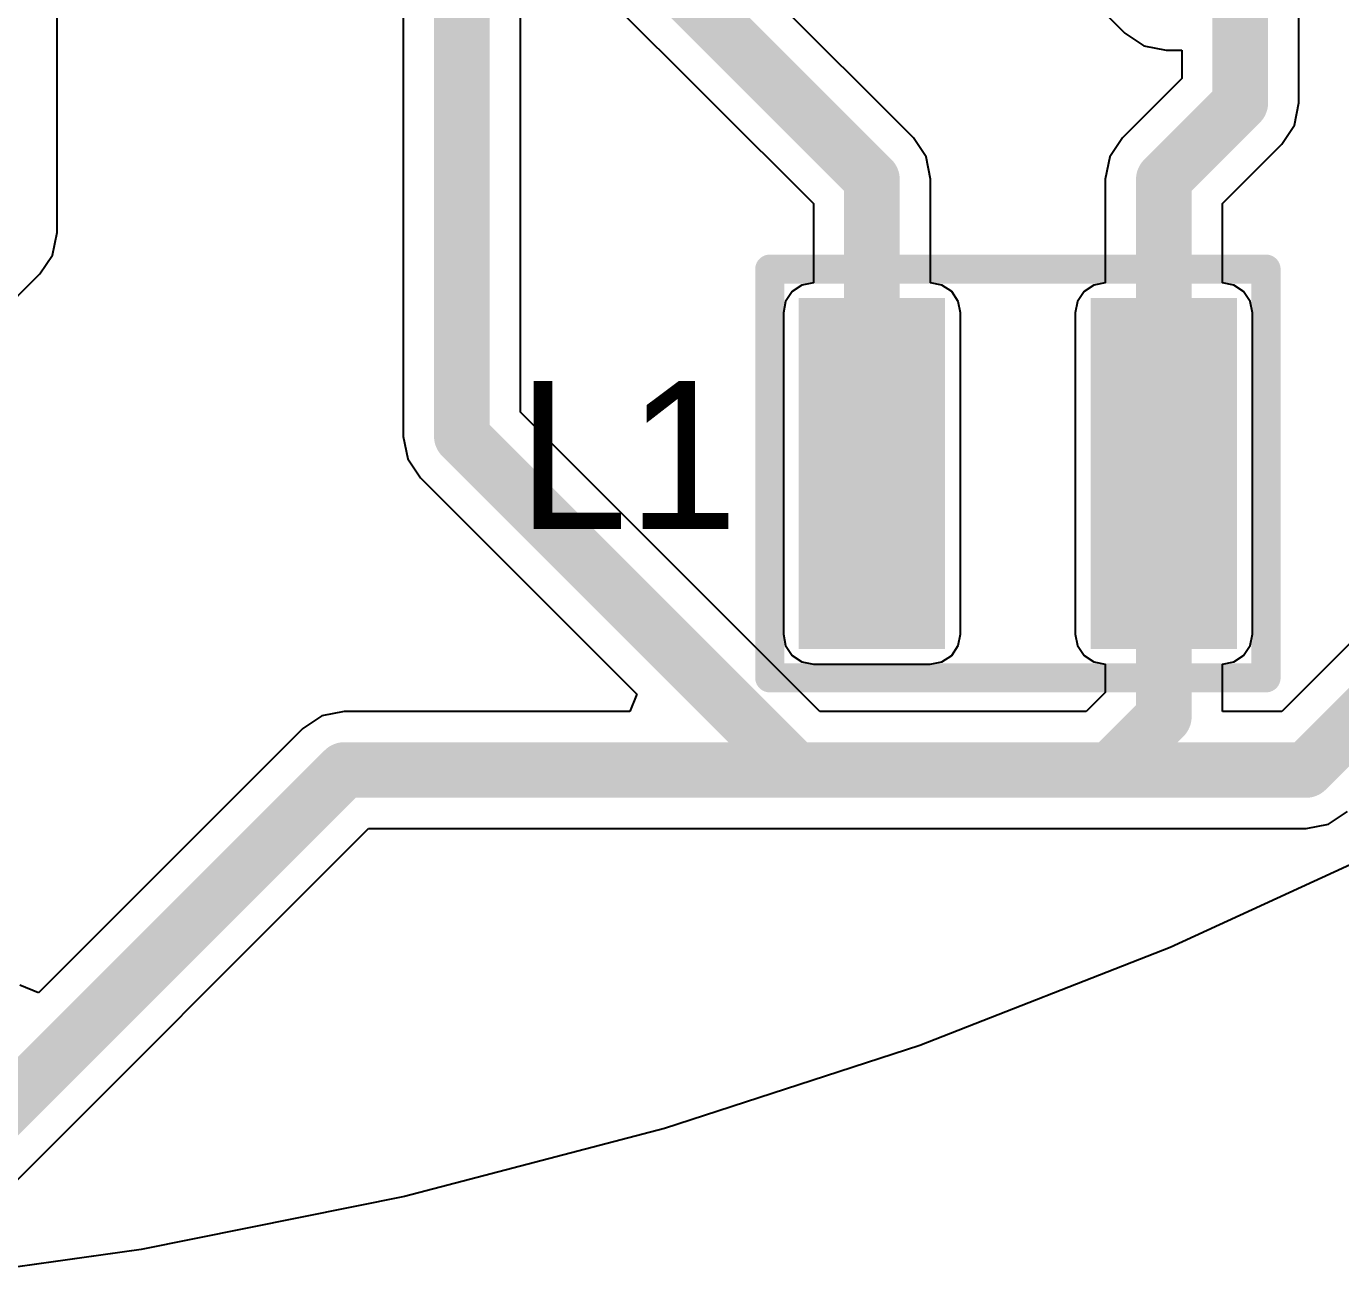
# Model space of a CAD drawing. Header units: millimetres. Extents: x 0.11 to 2.34, y 0.1 to 2.58.
# Drawn here: x 1.5275 to 1.8821, y 0.1056 to 0.4457 of the extents above; entities that cross this region are included whole.
import ezdxf

# ---------------------------------------------------------------- set-up
doc = ezdxf.new("R2010")
doc.units = ezdxf.units.MM
doc.header["$MEASUREMENT"] = 0
for name, color, linetype in [('BottomLayer', 5, 'Continuous'), ('TopLayer', 1, 'Continuous'), ('TopOverlay', 2, 'Continuous'), ('TopPaste', 8, 'Continuous'), ('TopSolder', 216, 'Continuous')]:
    doc.layers.add(name, color=color, linetype=linetype)

# ---------------------------------------------------------------- blocks, each defined once
blk = doc.blocks.new('INDUCTOR_2520____________1_25')
at = {"layer": 'TopLayer'}
for points in [[(-0.05512, -0.04331), (-0.02362, -0.04331), (-0.05512, 0.04331), (-0.02362, 0.04331)], [(0.02362, -0.04331), (0.05512, -0.04331), (0.02362, 0.04331), (0.05512, 0.04331)]]:
    blk.add_solid(points, dxfattribs=at)
at = {"layer": 'TopOverlay', "const_width": 0.00787}
for points in [[(-0.06693, 0.05512), (0.06693, 0.05512)], [(-0.06693, 0), (-0.06693, 0.05512)], [(0.06693, -0.05512), (0.06693, 0.05512)], [(-0.06693, -0.05512), (-0.06693, 0)], [(-0.06693, -0.05512), (0.06693, -0.05512)]]:
    blk.add_lwpolyline(points, dxfattribs=at)
at = {"layer": 'TopOverlay', "const_width": 0.00394}
for points in [[(-0.0689, 0.05512, 1), (-0.06496, 0.05512, 1)], [(-0.0689, 0.05512, 1), (-0.06496, 0.05512, 1)], [(0.06496, 0.05512, 1), (0.0689, 0.05512, 1)], [(0.06496, 0.05512, 1), (0.0689, 0.05512, 1)], [(-0.0689, 0, 1), (-0.06496, 0, 1)], [(-0.0689, 0, 1), (-0.06496, 0, 1)], [(-0.0689, -0.05512, 1), (-0.06496, -0.05512, 1)], [(-0.0689, -0.05512, 1), (-0.06496, -0.05512, 1)], [(0.06496, -0.05512, 1), (0.0689, -0.05512, 1)], [(0.06496, -0.05512, 1), (0.0689, -0.05512, 1)]]:
    blk.add_lwpolyline(points, format="xyb", close=True, dxfattribs=at)
at = {"layer": 'TopPaste'}
for points in [[(-0.05512, -0.04331), (-0.02362, -0.04331), (-0.05512, 0.04331), (-0.02362, 0.04331)], [(0.02362, -0.04331), (0.05512, -0.04331), (0.02362, 0.04331), (0.05512, 0.04331)]]:
    blk.add_solid(points, dxfattribs=at)
at = {"layer": 'TopSolder'}
for points in [[(-0.05912, -0.04731), (-0.01962, -0.04731), (-0.05912, 0.04731), (-0.01962, 0.04731)], [(0.01962, -0.04731), (0.05912, -0.04731), (0.01962, 0.04731), (0.05912, 0.04731)]]:
    blk.add_solid(points, dxfattribs=at)

msp = doc.modelspace()

# ---------------------------------------------------------------- linework, layer by layer
at = {"layer": 'BottomLayer'}
for p, q in [((1.90188, 0.22738), (1.83605, 0.19709)), ((1.83605, 0.19709), (1.76856, 0.17069)), ((1.76856, 0.17069), (1.69965, 0.14827)), ((1.69965, 0.14827), (1.62956, 0.1299)), ((1.62956, 0.1299), (1.5585, 0.11566)), ((1.5585, 0.11566), (1.48674, 0.10558))]:
    msp.add_line(p, q, dxfattribs=at)
at = {"layer": 'TopLayer'}
for p, q in [((1.6608, 0.34155), (1.6608, 0.48)), ((1.6292, 0.47345), (1.6292, 0.335)), ((1.7668, 0.41554), (1.7108, 0.47155)), ((1.8708, 0.425), (1.8708, 0.455)), ((1.68383, 0.45383), (1.73983, 0.39782)), ((1.81623, 0.45142), (1.82383, 0.44383)), ((1.5358, 0.39), (1.5358, 0.45)), ((1.82383, 0.44383), (1.82895, 0.4404)), ((1.82895, 0.4404), (1.835, 0.4392)), ((1.835, 0.4392), (1.8392, 0.4392)), ((1.8392, 0.4392), (1.8392, 0.43155)), ((1.8392, 0.43155), (1.8232, 0.41554)), ((1.8696, 0.41895), (1.8708, 0.425)), ((1.86617, 0.41383), (1.8696, 0.41895)), ((1.77023, 0.41042), (1.7668, 0.41554)), ((1.8232, 0.41554), (1.81977, 0.41042)), ((1.85017, 0.39782), (1.86617, 0.41383)), ((1.77143, 0.40437), (1.77023, 0.41042)), ((1.81977, 0.41042), (1.81857, 0.40437)), ((1.77143, 0.37645), (1.77143, 0.40437)), ((1.81857, 0.40437), (1.81857, 0.37645)), ((1.73983, 0.39782), (1.73983, 0.37645)), ((1.85017, 0.37645), (1.85017, 0.39782)), ((1.5346, 0.38395), (1.5358, 0.39)), ((1.53117, 0.37883), (1.5346, 0.38395)), ((1.50617, 0.35383), (1.53117, 0.37883)), ((1.73983, 0.37645), (1.73676, 0.37584)), ((1.7745, 0.37584), (1.77143, 0.37645)), ((1.81857, 0.37645), (1.8155, 0.37584)), ((1.85324, 0.37584), (1.85017, 0.37645)), ((1.73411, 0.37407), (1.73235, 0.37143)), ((1.73676, 0.37584), (1.73411, 0.37407)), ((1.77715, 0.37407), (1.7745, 0.37584)), ((1.77891, 0.37143), (1.77715, 0.37407)), ((1.81285, 0.37407), (1.81109, 0.37143)), ((1.8155, 0.37584), (1.81285, 0.37407)), ((1.85589, 0.37407), (1.85324, 0.37584)), ((1.85765, 0.37143), (1.85589, 0.37407)), ((1.9804, 0.375), (1.8662, 0.2608)), ((1.73235, 0.37143), (1.73173, 0.36831)), ((1.77953, 0.36831), (1.77891, 0.37143)), ((1.81109, 0.37143), (1.81047, 0.36831)), ((1.85827, 0.36831), (1.85765, 0.37143)), ((1.73173, 0.36831), (1.73173, 0.28169)), ((1.77953, 0.28169), (1.77953, 0.36831)), ((1.81047, 0.36831), (1.81047, 0.28169)), ((1.85827, 0.28169), (1.85827, 0.36831)), ((1.74155, 0.2608), (1.6608, 0.34155)), ((1.6292, 0.335), (1.6304, 0.32895)), ((1.6304, 0.32895), (1.63383, 0.32383)), ((1.63383, 0.32383), (1.69223, 0.26542)), ((1.73173, 0.28169), (1.73235, 0.27857)), ((1.77891, 0.27857), (1.77953, 0.28169)), ((1.81047, 0.28169), (1.81109, 0.27857)), ((1.85765, 0.27857), (1.85827, 0.28169)), ((1.73235, 0.27857), (1.73411, 0.27593)), ((1.77715, 0.27593), (1.77891, 0.27857)), ((1.81109, 0.27857), (1.81285, 0.27593)), ((1.85589, 0.27593), (1.85765, 0.27857)), ((1.73411, 0.27593), (1.73676, 0.27416)), ((1.73676, 0.27416), (1.73988, 0.27354)), ((1.73988, 0.27354), (1.77138, 0.27354)), ((1.77138, 0.27354), (1.7745, 0.27416)), ((1.7745, 0.27416), (1.77715, 0.27593)), ((1.81285, 0.27593), (1.8155, 0.27416)), ((1.8155, 0.27416), (1.81857, 0.27355)), ((1.81857, 0.27355), (1.81857, 0.26592)), ((1.85017, 0.27355), (1.85324, 0.27416)), ((1.85017, 0.2608), (1.85017, 0.27355)), ((1.85324, 0.27416), (1.85589, 0.27593)), ((1.69223, 0.26542), (1.69031, 0.2608)), ((1.81857, 0.26592), (1.81345, 0.2608)), ((1.60724, 0.2596), (1.60211, 0.25617)), ((1.61329, 0.2608), (1.60724, 0.2596)), ((1.69031, 0.2608), (1.61329, 0.2608)), ((1.81345, 0.2608), (1.74155, 0.2608)), ((1.8662, 0.2608), (1.85017, 0.2608)), ((1.60211, 0.25617), (1.5308, 0.18487)), ((1.8788, 0.2304), (1.88392, 0.23383)), ((1.50334, 0.1127), (1.61983, 0.2292)), ((1.61983, 0.2292), (1.87275, 0.2292)), ((1.90188, 0.22738), (1.83605, 0.19709)), ((1.87275, 0.2292), (1.8788, 0.2304)), ((1.83605, 0.19709), (1.76856, 0.17069)), ((1.5308, 0.18487), (1.5258, 0.18694)), ((1.76856, 0.17069), (1.69965, 0.14827)), ((1.69965, 0.14827), (1.62956, 0.1299)), ((1.62956, 0.1299), (1.5585, 0.11566)), ((1.5585, 0.11566), (1.50557, 0.10823))]:
    msp.add_line(p, q, dxfattribs=at)
at = {"layer": 'TopLayer', "const_width": 0.015}
for points in [[(1.645, 0.335), (1.645, 0.48)], [(1.695, 0.465), (1.75563, 0.40437)], [(1.855, 0.425), (1.855, 0.455)], [(1.83437, 0.40437), (1.855, 0.425)], [(1.75563, 0.325), (1.75563, 0.40437)], [(1.83437, 0.325), (1.83437, 0.40437)], [(1.87275, 0.245), (2.00275, 0.375)], [(1.645, 0.335), (1.735, 0.245)], [(1.83437, 0.25937), (1.83437, 0.325)], [(1.82, 0.245), (1.83437, 0.25937)], [(1.48465, 0.11636), (1.61329, 0.245)], [(1.61329, 0.245), (1.735, 0.245)], [(1.735, 0.245), (1.82, 0.245)], [(1.82, 0.245), (1.87275, 0.245)]]:
    msp.add_lwpolyline(points, dxfattribs=at)
at = {"layer": 'TopLayer', "const_width": 0.0075}
for points in [[(1.85125, 0.425, 1), (1.85875, 0.425, 1)], [(1.85125, 0.425, 1), (1.85875, 0.425, 1)], [(1.75188, 0.40437, 1), (1.75938, 0.40437, 1)], [(1.75188, 0.40437, 1), (1.75938, 0.40437, 1)], [(1.83062, 0.40437, 1), (1.83812, 0.40437, 1)], [(1.83062, 0.40437, 1), (1.83812, 0.40437, 1)], [(1.64125, 0.335, 1), (1.64875, 0.335, 1)], [(1.64125, 0.335, 1), (1.64875, 0.335, 1)], [(1.75188, 0.325, 1), (1.75938, 0.325, 1)], [(1.83062, 0.325, 1), (1.83812, 0.325, 1)], [(1.83062, 0.325, 1), (1.83812, 0.325, 1)], [(1.83062, 0.25937, 1), (1.83812, 0.25937, 1)], [(1.83062, 0.25937, 1), (1.83812, 0.25937, 1)], [(1.60954, 0.245, 1), (1.61704, 0.245, 1)], [(1.60954, 0.245, 1), (1.61704, 0.245, 1)], [(1.73125, 0.245, 1), (1.73875, 0.245, 1)], [(1.73125, 0.245, 1), (1.73875, 0.245, 1)], [(1.73125, 0.245, 1), (1.73875, 0.245, 1)], [(1.81625, 0.245, 1), (1.82375, 0.245, 1)], [(1.81625, 0.245, 1), (1.82375, 0.245, 1)], [(1.81625, 0.245, 1), (1.82375, 0.245, 1)], [(1.869, 0.245, 1), (1.8765, 0.245, 1)], [(1.869, 0.245, 1), (1.8765, 0.245, 1)]]:
    msp.add_lwpolyline(points, format="xyb", close=True, dxfattribs=at)

# ---------------------------------------------------------------- block references
at = {"rotation": 360}
msp.add_blockref('INDUCTOR_2520____________1_25', (1.795, 0.325), dxfattribs=at)

# ---------------------------------------------------------------- texts
at = {"layer": 'TopOverlay'}
msp.add_text('L1', height=0.04, dxfattribs=at).set_placement((1.66, 0.31))

doc.saveas('drawing.dxf')
